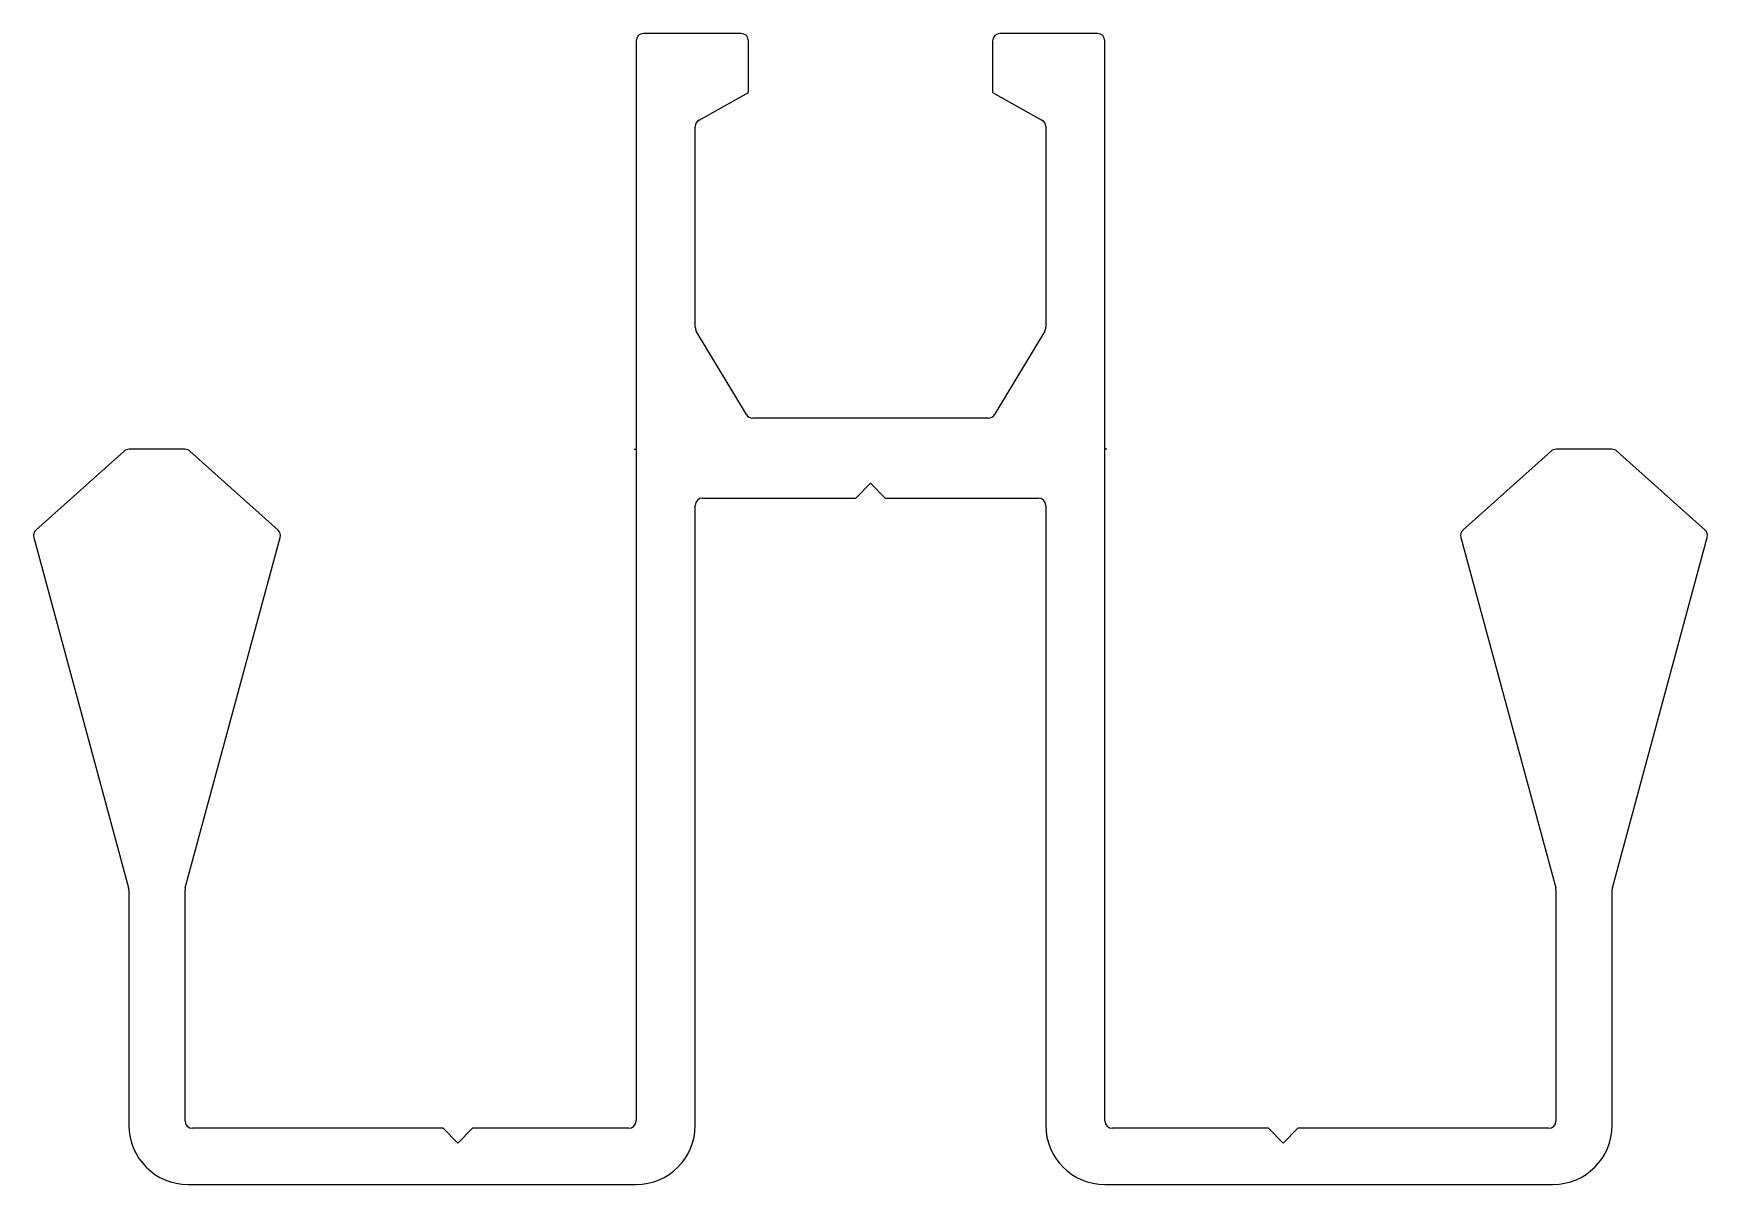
# Model space of a CAD drawing. Extents: x 925.8 to 982.4, y 151.5 to 190.4.
import ezdxf

# ---------------------------------------------------------------- set-up
doc = ezdxf.new("R2010")
doc.units = 0
doc.layers.get('0').update_dxf_attribs({"linetype": 'CONTINUOUS'})

msp = doc.modelspace()

# ---------------------------------------------------------------- linework, layer by layer
for p, q in [((949.767, 190.408), (946.467, 190.408)), ((961.817, 190.408), (958.517, 190.408)), ((946.217, 190.158), (946.217, 175.038)), ((950.017, 188.408), (950.017, 190.158)), ((958.267, 190.158), (958.267, 188.408)), ((962.067, 175.038), (962.067, 190.158)), ((948.345, 187.479), (950.017, 188.408)), ((958.267, 188.408), (959.938, 187.479)), ((948.217, 180.477), (948.217, 187.261)), ((960.067, 187.261), (960.067, 180.477)), ((949.944, 177.529), (948.252, 180.348)), ((960.031, 180.348), (958.339, 177.529)), ((954.142, 177.408), (950.158, 177.408)), ((958.125, 177.408), (954.142, 177.408)), ((928.906, 176.294), (925.924, 173.626)), ((930.961, 176.358), (929.072, 176.358)), ((934.109, 173.626), (931.128, 176.294)), ((946.148, 176.358), (946.217, 176.358)), ((962.135, 176.358), (962.067, 176.358)), ((977.156, 176.294), (974.174, 173.626)), ((979.211, 176.358), (977.322, 176.358)), ((982.359, 173.626), (979.378, 176.294)), ((946.217, 175.038), (946.217, 153.658)), ((953.642, 174.708), (954.142, 175.208)), ((954.142, 175.208), (954.642, 174.708)), ((962.067, 153.658), (962.067, 175.038)), ((948.217, 153.508), (948.217, 174.458)), ((948.467, 174.708), (953.642, 174.708)), ((954.642, 174.708), (959.817, 174.708)), ((960.067, 174.458), (960.067, 153.508)), ((925.85, 173.376), (929.058, 161.531)), ((930.975, 161.531), (934.183, 173.376)), ((974.1, 173.376), (977.308, 161.531)), ((979.225, 161.531), (982.433, 173.376)), ((929.067, 161.466), (929.067, 153.508)), ((930.967, 153.658), (930.967, 161.466)), ((977.317, 161.466), (977.317, 153.658)), ((979.217, 153.508), (979.217, 161.466)), ((939.69, 153.408), (931.217, 153.408)), ((940.19, 152.908), (939.69, 153.408)), ((940.69, 153.408), (940.19, 152.908)), ((945.967, 153.408), (940.69, 153.408)), ((967.594, 153.408), (962.317, 153.408)), ((968.094, 152.908), (967.594, 153.408)), ((968.594, 153.408), (968.094, 152.908)), ((977.067, 153.408), (968.594, 153.408)), ((931.067, 151.508), (946.217, 151.508)), ((962.067, 151.508), (977.217, 151.508))]:
    msp.add_line(p, q)
for centre, radius, start, end in [((946.467, 190.158), 0.25, 90, 180), ((949.767, 190.158), 0.25, 360, 90), ((958.517, 190.158), 0.25, 90, 180), ((961.817, 190.158), 0.25, 0, 90), ((948.467, 187.261), 0.25, 119.0546, 180), ((959.817, 187.261), 0.25, 360, 60.9454), ((948.467, 180.477), 0.25, 180, 210.9638), ((959.817, 180.477), 0.25, 329.0362, 360), ((950.158, 177.658), 0.25, 210.9638, 270), ((958.125, 177.658), 0.25, 270, 329.0362), ((929.072, 176.108), 0.25, 90, 131.8213), ((930.961, 176.108), 0.25, 48.1787, 90), ((977.322, 176.108), 0.25, 90, 131.8213), ((979.211, 176.108), 0.25, 48.1787, 90), ((948.467, 174.458), 0.25, 90, 180), ((959.817, 174.458), 0.25, 0, 90), ((926.092, 173.441), 0.25, 132.1125, 195.0138), ((933.942, 173.441), 0.25, 344.9862, 47.8875), ((974.342, 173.441), 0.25, 132.1125, 195.0138), ((982.192, 173.441), 0.25, 344.9862, 47.8875), ((928.817, 161.466), 0.25, 360, 15.1535), ((931.217, 161.466), 0.25, 164.8465, 180), ((977.067, 161.466), 0.25, 0, 15.1535), ((979.467, 161.466), 0.25, 164.8465, 180), ((931.067, 153.508), 2, 180, 270), ((931.217, 153.658), 0.25, 180, 270), ((945.967, 153.658), 0.25, 270, 360), ((946.217, 153.508), 2, 270, 0), ((962.067, 153.508), 2, 180, 270), ((962.317, 153.658), 0.25, 180, 270), ((977.067, 153.658), 0.25, 270, 0), ((977.217, 153.508), 2, 270, 0)]:
    msp.add_arc(centre, radius, start, end)

doc.saveas('drawing.dxf')
